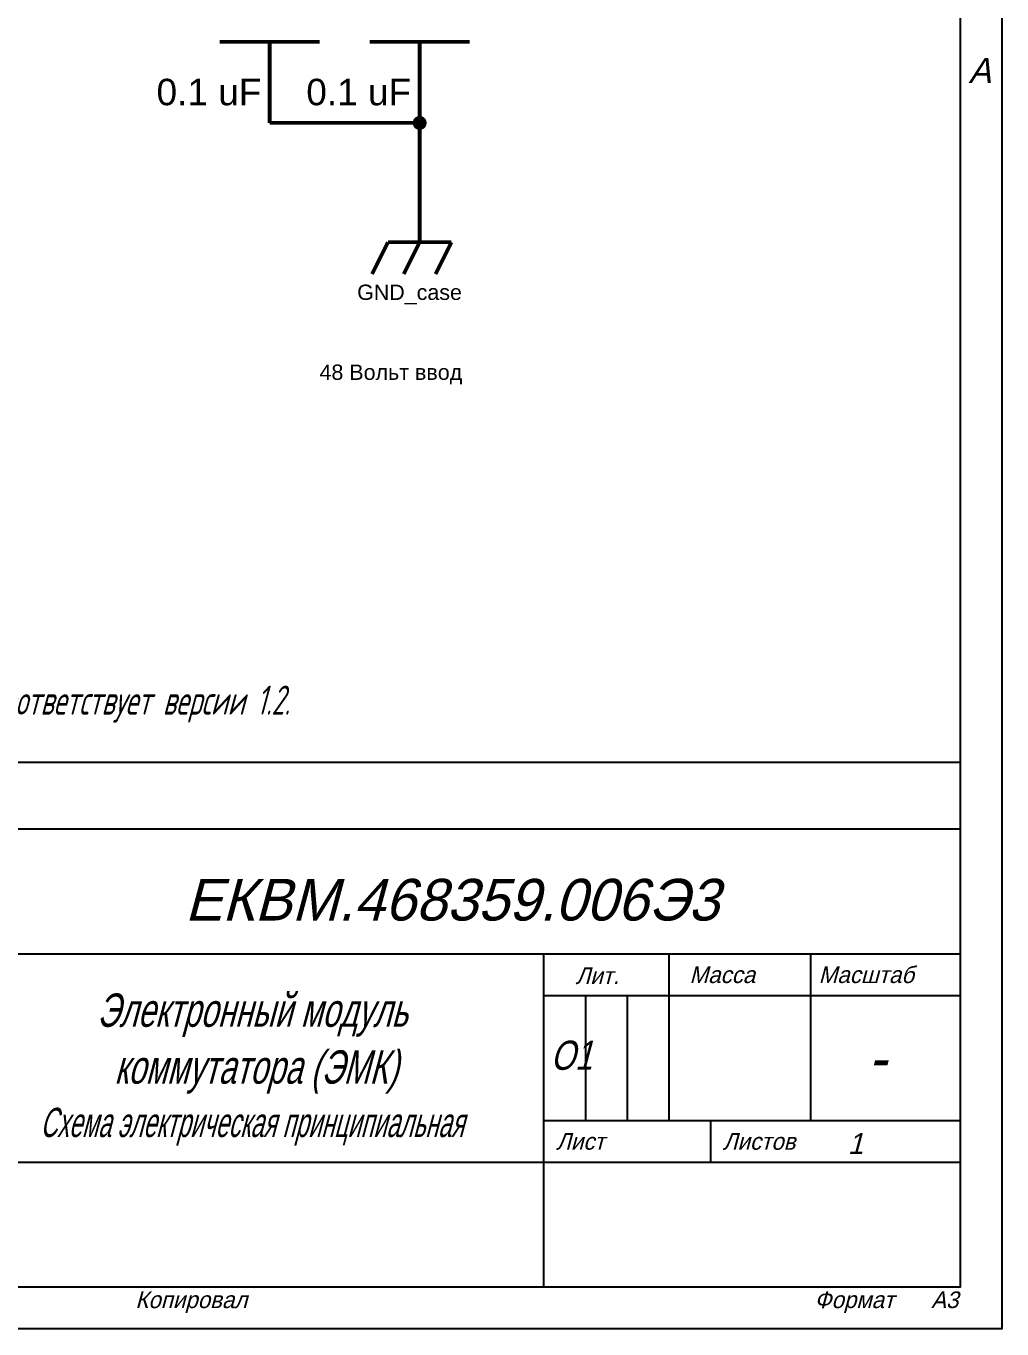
# Model space of a CAD drawing. Header units: millimetres. Extents: x 0 to 420, y 0 to 297.
# Drawn here: x 302.9 to 420, y 0 to 156.3 of the extents above; entities that cross this region are included whole.
import ezdxf
from ezdxf.enums import TextEntityAlignment as Align

# ---------------------------------------------------------------- set-up
doc = ezdxf.new("R2010")
doc.units = ezdxf.units.MM
for name, color, linetype in [('DIM', 12, 'Continuous'), ('FORMATKA', 12, 'Continuous'), ('Sheet', 255, 'Continuous')]:
    doc.layers.add(name, color=color, linetype=linetype)
doc.layers.add('Dimensions', color=6, linetype='Continuous', lineweight=30)
doc.styles.add('GOST', font='GOST.shx', dxfattribs={"oblique": 15, "height": 5})
doc.styles.get("Standard").update_dxf_attribs({"font": 'arial.ttf'})
doc.styles.add('TXT', font='tx.shx', dxfattribs={"oblique": 15, "height": 2})
doc.styles.add('WWCADE', font='wwcade.shx', dxfattribs={"width": 0.8, "oblique": 15})

# ---------------------------------------------------------------- blocks, each defined once
blk = doc.blocks.new('A$C4EF315D5')
at = {"layer": 'FORMATKA', "color": 4}
for p, q in [((251.54, -257.06), (436.54, -257.06)), ((386.54, -312.06), (386.54, -272.06))]:
    blk.add_line(p, q, dxfattribs=at)
at = {"layer": 'FORMATKA', "color": 12}
blk.add_lwpolyline([(21.52, -317.06), (21.52, -20.06), (441.52, -20.06), (441.52, -317.06)], close=True, dxfattribs=at)
at = {"layer": 'FORMATKA', "color": 4}
for points in [[(41.52, -312.06), (41.52, -25.06), (436.52, -25.06), (436.52, -312.06), (41.52, -312.06)], [(316.54, -257.06), (316.54, -249.06), (436.52, -249.06)], [(316.54, -272.06), (436.54, -272.06)], [(401.54, -272.06), (401.54, -292.06)], [(418.54, -272.06), (418.54, -292.06)], [(386.54, -277.06), (436.54, -277.06)], [(386.54, -292.06), (436.54, -292.06)], [(406.54, -292.06), (406.54, -297.06)], [(316.54, -297.06), (436.54, -297.06)]]:
    blk.add_lwpolyline(points, dxfattribs=at)
at = {"layer": 'FORMATKA', "color": 12}
for points in [[(391.54, -277.06), (391.54, -292.06)], [(396.54, -277.06), (396.54, -292.06)]]:
    blk.add_lwpolyline(points, dxfattribs=at)
at = {"layer": 'FORMATKA', "color": 12, "style": 'TXT', "oblique": 15}
blk.add_text('А', height=3, dxfattribs=at).set_placement((437.52, -167.56))
at = {"layer": 'FORMATKA', "style": 'TXT', "oblique": 15}
for s, p in [('Масса', (404.02, -275.56)), ('Масштаб', (419.52, -275.56)), ('Лит.', (390.35, -275.68)), ('Лист', (388.02, -295.56)), ('Листов', (408.02, -295.56)), ('Копировал', (337.52, -314.56)), ('Формат', (419.02, -314.56)), ('А3', (433.02, -314.56))]:
    blk.add_text(s, height=2, dxfattribs=at).set_placement(p)
for tag, height, rotation, p in [('ОБОЗНАЧЕНИЕ', 3.8, 180, (77.02, -30.56)), ('ПЕРВ.ПРИМЕНЕНИЕ', 3.3, 90, (39.52, -55.56))]:
    blk.add_attdef(tag, text='', height=height, rotation=rotation, dxfattribs=at).set_placement(p, align=Align.CENTER)
for tag, height, p in [('ОБОЗНАЧЕНИЕ', 5, (375.52, -268.06)), ('НАИМЕНОВАНИЕ1', 3, (352.02, -280.06)), ('МАСШТАБ', 5, (426.52, -287.06)), ('НАИМЕНОВАНИЕ2', 4, (352.02, -288.06)), ('НАИМЕНОВАНИЕ3', 2.5, (352.02, -295.56))]:
    blk.add_attdef(tag, text='', height=height, dxfattribs=at).set_placement(p, align=Align.CENTER)
for tag, p, height in [('РАЗРАБОТАЛ', (270.02, -285.56), 2), ('ПРОВЕРИЛ', (270.02, -290.56), 2), ('Т.КОНТР', (270.02, -295.56), 2), ('ЛИСТ', (400.02, -296.06), 2.5), ('ЛИСТОВ', (423.02, -296.06), 2.5), ('Н.КОНТР', (270.02, -305.56), 2), ('УТВЕРДИЛ', (270.02, -310.56), 2)]:
    blk.add_attdef(tag, p, '', height=height, dxfattribs=at)

msp = doc.modelspace()

# ---------------------------------------------------------------- linework, layer by layer
at = {"layer": 'Sheet', "color": 0}
for points, const_width in [([(326.12, 154.44), (338.12, 154.44)], 0.45), ([(332.12, 154.44), (332.12, 144.81)], 0.45), ([(344.12, 154.44), (356.13, 154.44)], 0.45), ([(350.12, 154.44), (350.12, 144.81)], 0.45), ([(332.12, 152.19), (332.12, 144.7)], 0.45), ([(350.12, 152.19), (350.12, 144.7)], 0.45), ([(349.36, 144.7), (349.36, 144.73), (349.36, 144.78), (349.38, 144.81), (349.38, 144.86), (349.38, 144.89), (349.39, 144.92), (349.41, 144.95), (349.43, 144.98), (349.44, 145.03), (349.46, 145.06), (349.47, 145.09), (349.49, 145.13), (349.51, 145.16), (349.54, 145.17), (349.55, 145.2), (349.59, 145.24), (349.62, 145.25), (349.63, 145.28), (349.66, 145.3), (349.7, 145.33), (349.73, 145.35), (349.76, 145.36), (349.79, 145.38), (349.82, 145.4), (349.86, 145.41), (349.9, 145.43), (349.93, 145.43), (349.97, 145.44), (350.01, 145.44), (350.05, 145.46), (350.08, 145.46), (350.12, 145.46)], 0.149), ([(349.36, 144.7), (349.36, 144.73), (349.36, 144.78), (349.38, 144.81), (349.38, 144.86), (349.38, 144.89), (349.39, 144.92), (349.41, 144.95), (349.43, 144.98), (349.44, 145.03), (349.46, 145.06), (349.47, 145.09), (349.49, 145.13), (349.51, 145.16), (349.54, 145.17), (349.55, 145.2), (349.59, 145.24), (349.62, 145.25), (349.63, 145.28), (349.66, 145.3), (349.7, 145.33), (349.73, 145.35), (349.76, 145.36), (349.79, 145.38), (349.82, 145.4), (349.86, 145.41), (349.9, 145.43), (349.93, 145.43), (349.97, 145.44), (350.01, 145.44), (350.05, 145.46), (350.08, 145.46), (350.12, 145.46)], 0.149), ([(349.36, 144.7), (349.36, 144.73), (349.36, 144.78), (349.38, 144.81), (349.38, 144.86), (349.38, 144.89), (349.39, 144.92), (349.41, 144.95), (349.43, 144.98), (349.44, 145.03), (349.46, 145.06), (349.47, 145.09), (349.49, 145.13), (349.51, 145.16), (349.54, 145.17), (349.55, 145.2), (349.59, 145.24), (349.62, 145.25), (349.63, 145.28), (349.66, 145.3), (349.7, 145.33), (349.73, 145.35), (349.76, 145.36), (349.79, 145.38), (349.82, 145.4), (349.86, 145.41), (349.9, 145.43), (349.93, 145.43), (349.97, 145.44), (350.01, 145.44), (350.05, 145.46), (350.08, 145.46), (350.12, 145.46)], 0.149), ([(349.36, 144.7), (349.36, 144.73), (349.36, 144.78), (349.38, 144.81), (349.38, 144.86), (349.38, 144.89), (349.39, 144.92), (349.41, 144.95), (349.43, 144.98), (349.44, 145.03), (349.46, 145.06), (349.47, 145.09), (349.49, 145.13), (349.51, 145.16), (349.54, 145.17), (349.55, 145.2), (349.59, 145.24), (349.62, 145.25), (349.63, 145.28), (349.66, 145.3), (349.7, 145.33), (349.73, 145.35), (349.76, 145.36), (349.79, 145.38), (349.82, 145.4), (349.86, 145.41), (349.9, 145.43), (349.93, 145.43), (349.97, 145.44), (350.01, 145.44), (350.05, 145.46), (350.08, 145.46), (350.12, 145.46)], 0.149), ([(349.36, 144.7), (349.36, 144.73), (349.36, 144.78), (349.38, 144.81), (349.38, 144.86), (349.38, 144.89), (349.39, 144.92), (349.41, 144.95), (349.43, 144.98), (349.44, 145.03), (349.46, 145.06), (349.47, 145.09), (349.49, 145.13), (349.51, 145.16), (349.54, 145.17), (349.55, 145.2), (349.59, 145.24), (349.62, 145.25), (349.63, 145.28), (349.66, 145.3), (349.7, 145.33), (349.73, 145.35), (349.76, 145.36), (349.79, 145.38), (349.82, 145.4), (349.86, 145.41), (349.9, 145.43), (349.93, 145.43), (349.97, 145.44), (350.01, 145.44), (350.05, 145.46), (350.08, 145.46), (350.12, 145.46)], 0.149), ([(349.36, 144.7), (349.36, 144.73), (349.36, 144.78), (349.38, 144.81), (349.38, 144.86), (349.38, 144.89), (349.39, 144.92), (349.41, 144.95), (349.43, 144.98), (349.44, 145.03), (349.46, 145.06), (349.47, 145.09), (349.49, 145.13), (349.51, 145.16), (349.54, 145.17), (349.55, 145.2), (349.59, 145.24), (349.62, 145.25), (349.63, 145.28), (349.66, 145.3), (349.7, 145.33), (349.73, 145.35), (349.76, 145.36), (349.79, 145.38), (349.82, 145.4), (349.86, 145.41), (349.9, 145.43), (349.93, 145.43), (349.97, 145.44), (350.01, 145.44), (350.05, 145.46), (350.08, 145.46), (350.12, 145.46)], 0.149), ([(349.36, 144.7), (349.36, 144.73), (349.36, 144.78), (349.38, 144.81), (349.38, 144.86), (349.38, 144.89), (349.39, 144.92), (349.41, 144.95), (349.43, 144.98), (349.44, 145.03), (349.46, 145.06), (349.47, 145.09), (349.49, 145.13), (349.51, 145.16), (349.54, 145.17), (349.55, 145.2), (349.59, 145.24), (349.62, 145.25), (349.63, 145.28), (349.66, 145.3), (349.7, 145.33), (349.73, 145.35), (349.76, 145.36), (349.79, 145.38), (349.82, 145.4), (349.86, 145.41), (349.9, 145.43), (349.93, 145.43), (349.97, 145.44), (350.01, 145.44), (350.05, 145.46), (350.08, 145.46), (350.12, 145.46)], 0.149), ([(349.36, 144.7), (349.36, 144.73), (349.36, 144.78), (349.38, 144.81), (349.38, 144.86), (349.38, 144.89), (349.39, 144.92), (349.41, 144.95), (349.43, 144.98), (349.44, 145.03), (349.46, 145.06), (349.47, 145.09), (349.49, 145.13), (349.51, 145.16), (349.54, 145.17), (349.55, 145.2), (349.59, 145.24), (349.62, 145.25), (349.63, 145.28), (349.66, 145.3), (349.7, 145.33), (349.73, 145.35), (349.76, 145.36), (349.79, 145.38), (349.82, 145.4), (349.86, 145.41), (349.9, 145.43), (349.93, 145.43), (349.97, 145.44), (350.01, 145.44), (350.05, 145.46), (350.08, 145.46), (350.12, 145.46)], 0.149), ([(349.36, 144.7), (349.36, 144.73), (349.36, 144.78), (349.38, 144.81), (349.38, 144.86), (349.38, 144.89), (349.39, 144.92), (349.41, 144.95), (349.43, 144.98), (349.44, 145.03), (349.46, 145.06), (349.47, 145.09), (349.49, 145.13), (349.51, 145.16), (349.54, 145.17), (349.55, 145.2), (349.59, 145.24), (349.62, 145.25), (349.63, 145.28), (349.66, 145.3), (349.7, 145.33), (349.73, 145.35), (349.76, 145.36), (349.79, 145.38), (349.82, 145.4), (349.86, 145.41), (349.9, 145.43), (349.93, 145.43), (349.97, 145.44), (350.01, 145.44), (350.05, 145.46), (350.08, 145.46), (350.12, 145.46)], 0.149), ([(349.36, 144.7), (349.36, 144.73), (349.36, 144.78), (349.38, 144.81), (349.38, 144.86), (349.38, 144.89), (349.39, 144.92), (349.41, 144.95), (349.43, 144.98), (349.44, 145.03), (349.46, 145.06), (349.47, 145.09), (349.49, 145.13), (349.51, 145.16), (349.54, 145.17), (349.55, 145.2), (349.59, 145.24), (349.62, 145.25), (349.63, 145.28), (349.66, 145.3), (349.7, 145.33), (349.73, 145.35), (349.76, 145.36), (349.79, 145.38), (349.82, 145.4), (349.86, 145.41), (349.9, 145.43), (349.93, 145.43), (349.97, 145.44), (350.01, 145.44), (350.05, 145.46), (350.08, 145.46), (350.12, 145.46)], 0.149), ([(349.36, 144.7), (349.36, 144.73), (349.36, 144.78), (349.38, 144.81), (349.38, 144.86), (349.38, 144.89), (349.39, 144.92), (349.41, 144.95), (349.43, 144.98), (349.44, 145.03), (349.46, 145.06), (349.47, 145.09), (349.49, 145.13), (349.51, 145.16), (349.54, 145.17), (349.55, 145.2), (349.59, 145.24), (349.62, 145.25), (349.63, 145.28), (349.66, 145.3), (349.7, 145.33), (349.73, 145.35), (349.76, 145.36), (349.79, 145.38), (349.82, 145.4), (349.86, 145.41), (349.9, 145.43), (349.93, 145.43), (349.97, 145.44), (350.01, 145.44), (350.05, 145.46), (350.08, 145.46), (350.12, 145.46)], 0.149), ([(349.36, 144.7), (349.36, 144.73), (349.36, 144.78), (349.38, 144.81), (349.38, 144.86), (349.38, 144.89), (349.39, 144.92), (349.41, 144.95), (349.43, 144.98), (349.44, 145.03), (349.46, 145.06), (349.47, 145.09), (349.49, 145.13), (349.51, 145.16), (349.54, 145.17), (349.55, 145.2), (349.59, 145.24), (349.62, 145.25), (349.63, 145.28), (349.66, 145.3), (349.7, 145.33), (349.73, 145.35), (349.76, 145.36), (349.79, 145.38), (349.82, 145.4), (349.86, 145.41), (349.9, 145.43), (349.93, 145.43), (349.97, 145.44), (350.01, 145.44), (350.05, 145.46), (350.08, 145.46), (350.12, 145.46)], 0.149), ([(349.36, 144.7), (349.36, 144.73), (349.36, 144.78), (349.38, 144.81), (349.38, 144.86), (349.38, 144.89), (349.39, 144.92), (349.41, 144.95), (349.43, 144.98), (349.44, 145.03), (349.46, 145.06), (349.47, 145.09), (349.49, 145.13), (349.51, 145.16), (349.54, 145.17), (349.55, 145.2), (349.59, 145.24), (349.62, 145.25), (349.63, 145.28), (349.66, 145.3), (349.7, 145.33), (349.73, 145.35), (349.76, 145.36), (349.79, 145.38), (349.82, 145.4), (349.86, 145.41), (349.9, 145.43), (349.93, 145.43), (349.97, 145.44), (350.01, 145.44), (350.05, 145.46), (350.08, 145.46), (350.12, 145.46)], 0.149), ([(349.36, 144.7), (349.36, 144.73), (349.36, 144.78), (349.38, 144.81), (349.38, 144.86), (349.38, 144.89), (349.39, 144.92), (349.41, 144.95), (349.43, 144.98), (349.44, 145.03), (349.46, 145.06), (349.47, 145.09), (349.49, 145.13), (349.51, 145.16), (349.54, 145.17), (349.55, 145.2), (349.59, 145.24), (349.62, 145.25), (349.63, 145.28), (349.66, 145.3), (349.7, 145.33), (349.73, 145.35), (349.76, 145.36), (349.79, 145.38), (349.82, 145.4), (349.86, 145.41), (349.9, 145.43), (349.93, 145.43), (349.97, 145.44), (350.01, 145.44), (350.05, 145.46), (350.08, 145.46), (350.12, 145.46)], 0.149), ([(350.12, 145.46), (350.12, 145.46)], 0.149), ([(350.12, 145.46), (350.16, 145.46), (350.2, 145.46), (350.24, 145.44), (350.28, 145.44), (350.32, 145.43), (350.35, 145.43), (350.38, 145.41), (350.41, 145.4), (350.46, 145.38), (350.49, 145.36), (350.52, 145.35), (350.55, 145.33), (350.59, 145.3), (350.6, 145.28), (350.63, 145.25), (350.66, 145.24), (350.68, 145.2), (350.71, 145.17), (350.73, 145.16), (350.76, 145.13), (350.78, 145.09), (350.79, 145.06), (350.81, 145.03), (350.82, 144.98), (350.84, 144.95), (350.86, 144.92), (350.86, 144.89), (350.87, 144.86), (350.87, 144.81), (350.89, 144.78), (350.89, 144.73), (350.89, 144.7)], 0.149), ([(350.12, 145.46), (350.12, 145.46)], 0.149), ([(350.12, 145.46), (350.16, 145.46), (350.2, 145.46), (350.24, 145.44), (350.28, 145.44), (350.32, 145.43), (350.35, 145.43), (350.38, 145.41), (350.41, 145.4), (350.46, 145.38), (350.49, 145.36), (350.52, 145.35), (350.55, 145.33), (350.59, 145.3), (350.6, 145.28), (350.63, 145.25), (350.66, 145.24), (350.68, 145.2), (350.71, 145.17), (350.73, 145.16), (350.76, 145.13), (350.78, 145.09), (350.79, 145.06), (350.81, 145.03), (350.82, 144.98), (350.84, 144.95), (350.86, 144.92), (350.86, 144.89), (350.87, 144.86), (350.87, 144.81), (350.89, 144.78), (350.89, 144.73), (350.89, 144.7)], 0.149), ([(350.12, 145.46), (350.12, 145.46)], 0.149), ([(350.12, 145.46), (350.16, 145.46), (350.2, 145.46), (350.24, 145.44), (350.28, 145.44), (350.32, 145.43), (350.35, 145.43), (350.38, 145.41), (350.41, 145.4), (350.46, 145.38), (350.49, 145.36), (350.52, 145.35), (350.55, 145.33), (350.59, 145.3), (350.6, 145.28), (350.63, 145.25), (350.66, 145.24), (350.68, 145.2), (350.71, 145.17), (350.73, 145.16), (350.76, 145.13), (350.78, 145.09), (350.79, 145.06), (350.81, 145.03), (350.82, 144.98), (350.84, 144.95), (350.86, 144.92), (350.86, 144.89), (350.87, 144.86), (350.87, 144.81), (350.89, 144.78), (350.89, 144.73), (350.89, 144.7)], 0.149), ([(350.12, 145.46), (350.12, 145.46)], 0.149), ([(350.12, 145.46), (350.16, 145.46), (350.2, 145.46), (350.24, 145.44), (350.28, 145.44), (350.32, 145.43), (350.35, 145.43), (350.38, 145.41), (350.41, 145.4), (350.46, 145.38), (350.49, 145.36), (350.52, 145.35), (350.55, 145.33), (350.59, 145.3), (350.6, 145.28), (350.63, 145.25), (350.66, 145.24), (350.68, 145.2), (350.71, 145.17), (350.73, 145.16), (350.76, 145.13), (350.78, 145.09), (350.79, 145.06), (350.81, 145.03), (350.82, 144.98), (350.84, 144.95), (350.86, 144.92), (350.86, 144.89), (350.87, 144.86), (350.87, 144.81), (350.89, 144.78), (350.89, 144.73), (350.89, 144.7)], 0.149), ([(350.12, 145.46), (350.12, 145.46)], 0.149), ([(350.12, 145.46), (350.16, 145.46), (350.2, 145.46), (350.24, 145.44), (350.28, 145.44), (350.32, 145.43), (350.35, 145.43), (350.38, 145.41), (350.41, 145.4), (350.46, 145.38), (350.49, 145.36), (350.52, 145.35), (350.55, 145.33), (350.59, 145.3), (350.6, 145.28), (350.63, 145.25), (350.66, 145.24), (350.68, 145.2), (350.71, 145.17), (350.73, 145.16), (350.76, 145.13), (350.78, 145.09), (350.79, 145.06), (350.81, 145.03), (350.82, 144.98), (350.84, 144.95), (350.86, 144.92), (350.86, 144.89), (350.87, 144.86), (350.87, 144.81), (350.89, 144.78), (350.89, 144.73), (350.89, 144.7)], 0.149), ([(350.12, 145.46), (350.12, 145.46)], 0.149), ([(350.12, 145.46), (350.16, 145.46), (350.2, 145.46), (350.24, 145.44), (350.28, 145.44), (350.32, 145.43), (350.35, 145.43), (350.38, 145.41), (350.41, 145.4), (350.46, 145.38), (350.49, 145.36), (350.52, 145.35), (350.55, 145.33), (350.59, 145.3), (350.6, 145.28), (350.63, 145.25), (350.66, 145.24), (350.68, 145.2), (350.71, 145.17), (350.73, 145.16), (350.76, 145.13), (350.78, 145.09), (350.79, 145.06), (350.81, 145.03), (350.82, 144.98), (350.84, 144.95), (350.86, 144.92), (350.86, 144.89), (350.87, 144.86), (350.87, 144.81), (350.89, 144.78), (350.89, 144.73), (350.89, 144.7)], 0.149), ([(350.12, 145.46), (350.12, 145.46)], 0.149), ([(350.12, 145.46), (350.16, 145.46), (350.2, 145.46), (350.24, 145.44), (350.28, 145.44), (350.32, 145.43), (350.35, 145.43), (350.38, 145.41), (350.41, 145.4), (350.46, 145.38), (350.49, 145.36), (350.52, 145.35), (350.55, 145.33), (350.59, 145.3), (350.6, 145.28), (350.63, 145.25), (350.66, 145.24), (350.68, 145.2), (350.71, 145.17), (350.73, 145.16), (350.76, 145.13), (350.78, 145.09), (350.79, 145.06), (350.81, 145.03), (350.82, 144.98), (350.84, 144.95), (350.86, 144.92), (350.86, 144.89), (350.87, 144.86), (350.87, 144.81), (350.89, 144.78), (350.89, 144.73), (350.89, 144.7)], 0.149), ([(350.12, 145.46), (350.12, 145.46)], 0.149), ([(350.12, 145.46), (350.16, 145.46), (350.2, 145.46), (350.24, 145.44), (350.28, 145.44), (350.32, 145.43), (350.35, 145.43), (350.38, 145.41), (350.41, 145.4), (350.46, 145.38), (350.49, 145.36), (350.52, 145.35), (350.55, 145.33), (350.59, 145.3), (350.6, 145.28), (350.63, 145.25), (350.66, 145.24), (350.68, 145.2), (350.71, 145.17), (350.73, 145.16), (350.76, 145.13), (350.78, 145.09), (350.79, 145.06), (350.81, 145.03), (350.82, 144.98), (350.84, 144.95), (350.86, 144.92), (350.86, 144.89), (350.87, 144.86), (350.87, 144.81), (350.89, 144.78), (350.89, 144.73), (350.89, 144.7)], 0.149), ([(350.12, 145.46), (350.12, 145.46)], 0.149), ([(350.12, 145.46), (350.16, 145.46), (350.2, 145.46), (350.24, 145.44), (350.28, 145.44), (350.32, 145.43), (350.35, 145.43), (350.38, 145.41), (350.41, 145.4), (350.46, 145.38), (350.49, 145.36), (350.52, 145.35), (350.55, 145.33), (350.59, 145.3), (350.6, 145.28), (350.63, 145.25), (350.66, 145.24), (350.68, 145.2), (350.71, 145.17), (350.73, 145.16), (350.76, 145.13), (350.78, 145.09), (350.79, 145.06), (350.81, 145.03), (350.82, 144.98), (350.84, 144.95), (350.86, 144.92), (350.86, 144.89), (350.87, 144.86), (350.87, 144.81), (350.89, 144.78), (350.89, 144.73), (350.89, 144.7)], 0.149), ([(350.12, 145.46), (350.12, 145.46)], 0.149), ([(350.12, 145.46), (350.16, 145.46), (350.2, 145.46), (350.24, 145.44), (350.28, 145.44), (350.32, 145.43), (350.35, 145.43), (350.38, 145.41), (350.41, 145.4), (350.46, 145.38), (350.49, 145.36), (350.52, 145.35), (350.55, 145.33), (350.59, 145.3), (350.6, 145.28), (350.63, 145.25), (350.66, 145.24), (350.68, 145.2), (350.71, 145.17), (350.73, 145.16), (350.76, 145.13), (350.78, 145.09), (350.79, 145.06), (350.81, 145.03), (350.82, 144.98), (350.84, 144.95), (350.86, 144.92), (350.86, 144.89), (350.87, 144.86), (350.87, 144.81), (350.89, 144.78), (350.89, 144.73), (350.89, 144.7)], 0.149), ([(350.12, 145.46), (350.12, 145.46)], 0.149), ([(350.12, 145.46), (350.16, 145.46), (350.2, 145.46), (350.24, 145.44), (350.28, 145.44), (350.32, 145.43), (350.35, 145.43), (350.38, 145.41), (350.41, 145.4), (350.46, 145.38), (350.49, 145.36), (350.52, 145.35), (350.55, 145.33), (350.59, 145.3), (350.6, 145.28), (350.63, 145.25), (350.66, 145.24), (350.68, 145.2), (350.71, 145.17), (350.73, 145.16), (350.76, 145.13), (350.78, 145.09), (350.79, 145.06), (350.81, 145.03), (350.82, 144.98), (350.84, 144.95), (350.86, 144.92), (350.86, 144.89), (350.87, 144.86), (350.87, 144.81), (350.89, 144.78), (350.89, 144.73), (350.89, 144.7)], 0.149), ([(350.12, 145.46), (350.12, 145.46)], 0.149), ([(350.12, 145.46), (350.16, 145.46), (350.2, 145.46), (350.24, 145.44), (350.28, 145.44), (350.32, 145.43), (350.35, 145.43), (350.38, 145.41), (350.41, 145.4), (350.46, 145.38), (350.49, 145.36), (350.52, 145.35), (350.55, 145.33), (350.59, 145.3), (350.6, 145.28), (350.63, 145.25), (350.66, 145.24), (350.68, 145.2), (350.71, 145.17), (350.73, 145.16), (350.76, 145.13), (350.78, 145.09), (350.79, 145.06), (350.81, 145.03), (350.82, 144.98), (350.84, 144.95), (350.86, 144.92), (350.86, 144.89), (350.87, 144.86), (350.87, 144.81), (350.89, 144.78), (350.89, 144.73), (350.89, 144.7)], 0.149), ([(350.12, 145.46), (350.12, 145.46)], 0.149), ([(350.12, 145.46), (350.16, 145.46), (350.2, 145.46), (350.24, 145.44), (350.28, 145.44), (350.32, 145.43), (350.35, 145.43), (350.38, 145.41), (350.41, 145.4), (350.46, 145.38), (350.49, 145.36), (350.52, 145.35), (350.55, 145.33), (350.59, 145.3), (350.6, 145.28), (350.63, 145.25), (350.66, 145.24), (350.68, 145.2), (350.71, 145.17), (350.73, 145.16), (350.76, 145.13), (350.78, 145.09), (350.79, 145.06), (350.81, 145.03), (350.82, 144.98), (350.84, 144.95), (350.86, 144.92), (350.86, 144.89), (350.87, 144.86), (350.87, 144.81), (350.89, 144.78), (350.89, 144.73), (350.89, 144.7)], 0.149), ([(350.12, 145.46), (350.12, 145.46)], 0.149), ([(350.12, 145.46), (350.16, 145.46), (350.2, 145.46), (350.24, 145.44), (350.28, 145.44), (350.32, 145.43), (350.35, 145.43), (350.38, 145.41), (350.41, 145.4), (350.46, 145.38), (350.49, 145.36), (350.52, 145.35), (350.55, 145.33), (350.59, 145.3), (350.6, 145.28), (350.63, 145.25), (350.66, 145.24), (350.68, 145.2), (350.71, 145.17), (350.73, 145.16), (350.76, 145.13), (350.78, 145.09), (350.79, 145.06), (350.81, 145.03), (350.82, 144.98), (350.84, 144.95), (350.86, 144.92), (350.86, 144.89), (350.87, 144.86), (350.87, 144.81), (350.89, 144.78), (350.89, 144.73), (350.89, 144.7)], 0.149), ([(350.12, 144.7), (332.12, 144.7)], 0.45), ([(350.12, 143.93), (350.08, 143.93), (350.05, 143.93), (350.01, 143.95), (349.97, 143.95), (349.93, 143.95), (349.9, 143.97), (349.86, 143.98), (349.82, 144), (349.79, 144.01), (349.76, 144.03), (349.73, 144.05), (349.7, 144.06), (349.66, 144.08), (349.63, 144.11), (349.62, 144.13), (349.59, 144.16), (349.55, 144.19), (349.54, 144.2), (349.51, 144.24), (349.49, 144.27), (349.47, 144.3), (349.46, 144.33), (349.44, 144.36), (349.43, 144.4), (349.41, 144.43), (349.39, 144.47), (349.38, 144.51), (349.38, 144.54), (349.38, 144.59), (349.36, 144.62), (349.36, 144.65), (349.36, 144.7)], 0.149), ([(349.36, 144.7), (349.36, 144.7)], 0.149), ([(350.12, 143.93), (350.08, 143.93), (350.05, 143.93), (350.01, 143.95), (349.97, 143.95), (349.93, 143.95), (349.9, 143.97), (349.86, 143.98), (349.82, 144), (349.79, 144.01), (349.76, 144.03), (349.73, 144.05), (349.7, 144.06), (349.66, 144.08), (349.63, 144.11), (349.62, 144.13), (349.59, 144.16), (349.55, 144.19), (349.54, 144.2), (349.51, 144.24), (349.49, 144.27), (349.47, 144.3), (349.46, 144.33), (349.44, 144.36), (349.43, 144.4), (349.41, 144.43), (349.39, 144.47), (349.38, 144.51), (349.38, 144.54), (349.38, 144.59), (349.36, 144.62), (349.36, 144.65), (349.36, 144.7)], 0.149), ([(349.36, 144.7), (349.36, 144.7)], 0.149), ([(350.12, 143.93), (350.08, 143.93), (350.05, 143.93), (350.01, 143.95), (349.97, 143.95), (349.93, 143.95), (349.9, 143.97), (349.86, 143.98), (349.82, 144), (349.79, 144.01), (349.76, 144.03), (349.73, 144.05), (349.7, 144.06), (349.66, 144.08), (349.63, 144.11), (349.62, 144.13), (349.59, 144.16), (349.55, 144.19), (349.54, 144.2), (349.51, 144.24), (349.49, 144.27), (349.47, 144.3), (349.46, 144.33), (349.44, 144.36), (349.43, 144.4), (349.41, 144.43), (349.39, 144.47), (349.38, 144.51), (349.38, 144.54), (349.38, 144.59), (349.36, 144.62), (349.36, 144.65), (349.36, 144.7)], 0.149), ([(349.36, 144.7), (349.36, 144.7)], 0.149), ([(350.12, 143.93), (350.08, 143.93), (350.05, 143.93), (350.01, 143.95), (349.97, 143.95), (349.93, 143.95), (349.9, 143.97), (349.86, 143.98), (349.82, 144), (349.79, 144.01), (349.76, 144.03), (349.73, 144.05), (349.7, 144.06), (349.66, 144.08), (349.63, 144.11), (349.62, 144.13), (349.59, 144.16), (349.55, 144.19), (349.54, 144.2), (349.51, 144.24), (349.49, 144.27), (349.47, 144.3), (349.46, 144.33), (349.44, 144.36), (349.43, 144.4), (349.41, 144.43), (349.39, 144.47), (349.38, 144.51), (349.38, 144.54), (349.38, 144.59), (349.36, 144.62), (349.36, 144.65), (349.36, 144.7)], 0.149), ([(349.36, 144.7), (349.36, 144.7)], 0.149), ([(350.12, 143.93), (350.08, 143.93), (350.05, 143.93), (350.01, 143.95), (349.97, 143.95), (349.93, 143.95), (349.9, 143.97), (349.86, 143.98), (349.82, 144), (349.79, 144.01), (349.76, 144.03), (349.73, 144.05), (349.7, 144.06), (349.66, 144.08), (349.63, 144.11), (349.62, 144.13), (349.59, 144.16), (349.55, 144.19), (349.54, 144.2), (349.51, 144.24), (349.49, 144.27), (349.47, 144.3), (349.46, 144.33), (349.44, 144.36), (349.43, 144.4), (349.41, 144.43), (349.39, 144.47), (349.38, 144.51), (349.38, 144.54), (349.38, 144.59), (349.36, 144.62), (349.36, 144.65), (349.36, 144.7)], 0.149), ([(349.36, 144.7), (349.36, 144.7)], 0.149), ([(350.12, 143.93), (350.08, 143.93), (350.05, 143.93), (350.01, 143.95), (349.97, 143.95), (349.93, 143.95), (349.9, 143.97), (349.86, 143.98), (349.82, 144), (349.79, 144.01), (349.76, 144.03), (349.73, 144.05), (349.7, 144.06), (349.66, 144.08), (349.63, 144.11), (349.62, 144.13), (349.59, 144.16), (349.55, 144.19), (349.54, 144.2), (349.51, 144.24), (349.49, 144.27), (349.47, 144.3), (349.46, 144.33), (349.44, 144.36), (349.43, 144.4), (349.41, 144.43), (349.39, 144.47), (349.38, 144.51), (349.38, 144.54), (349.38, 144.59), (349.36, 144.62), (349.36, 144.65), (349.36, 144.7)], 0.149), ([(349.36, 144.7), (349.36, 144.7)], 0.149), ([(350.12, 143.93), (350.08, 143.93), (350.05, 143.93), (350.01, 143.95), (349.97, 143.95), (349.93, 143.95), (349.9, 143.97), (349.86, 143.98), (349.82, 144), (349.79, 144.01), (349.76, 144.03), (349.73, 144.05), (349.7, 144.06), (349.66, 144.08), (349.63, 144.11), (349.62, 144.13), (349.59, 144.16), (349.55, 144.19), (349.54, 144.2), (349.51, 144.24), (349.49, 144.27), (349.47, 144.3), (349.46, 144.33), (349.44, 144.36), (349.43, 144.4), (349.41, 144.43), (349.39, 144.47), (349.38, 144.51), (349.38, 144.54), (349.38, 144.59), (349.36, 144.62), (349.36, 144.65), (349.36, 144.7)], 0.149), ([(349.36, 144.7), (349.36, 144.7)], 0.149), ([(350.12, 143.93), (350.08, 143.93), (350.05, 143.93), (350.01, 143.95), (349.97, 143.95), (349.93, 143.95), (349.9, 143.97), (349.86, 143.98), (349.82, 144), (349.79, 144.01), (349.76, 144.03), (349.73, 144.05), (349.7, 144.06), (349.66, 144.08), (349.63, 144.11), (349.62, 144.13), (349.59, 144.16), (349.55, 144.19), (349.54, 144.2), (349.51, 144.24), (349.49, 144.27), (349.47, 144.3), (349.46, 144.33), (349.44, 144.36), (349.43, 144.4), (349.41, 144.43), (349.39, 144.47), (349.38, 144.51), (349.38, 144.54), (349.38, 144.59), (349.36, 144.62), (349.36, 144.65), (349.36, 144.7)], 0.149), ([(349.36, 144.7), (349.36, 144.7)], 0.149), ([(350.12, 143.93), (350.08, 143.93), (350.05, 143.93), (350.01, 143.95), (349.97, 143.95), (349.93, 143.95), (349.9, 143.97), (349.86, 143.98), (349.82, 144), (349.79, 144.01), (349.76, 144.03), (349.73, 144.05), (349.7, 144.06), (349.66, 144.08), (349.63, 144.11), (349.62, 144.13), (349.59, 144.16), (349.55, 144.19), (349.54, 144.2), (349.51, 144.24), (349.49, 144.27), (349.47, 144.3), (349.46, 144.33), (349.44, 144.36), (349.43, 144.4), (349.41, 144.43), (349.39, 144.47), (349.38, 144.51), (349.38, 144.54), (349.38, 144.59), (349.36, 144.62), (349.36, 144.65), (349.36, 144.7)], 0.149), ([(349.36, 144.7), (349.36, 144.7)], 0.149), ([(350.12, 143.93), (350.08, 143.93), (350.05, 143.93), (350.01, 143.95), (349.97, 143.95), (349.93, 143.95), (349.9, 143.97), (349.86, 143.98), (349.82, 144), (349.79, 144.01), (349.76, 144.03), (349.73, 144.05), (349.7, 144.06), (349.66, 144.08), (349.63, 144.11), (349.62, 144.13), (349.59, 144.16), (349.55, 144.19), (349.54, 144.2), (349.51, 144.24), (349.49, 144.27), (349.47, 144.3), (349.46, 144.33), (349.44, 144.36), (349.43, 144.4), (349.41, 144.43), (349.39, 144.47), (349.38, 144.51), (349.38, 144.54), (349.38, 144.59), (349.36, 144.62), (349.36, 144.65), (349.36, 144.7)], 0.149), ([(349.36, 144.7), (349.36, 144.7)], 0.149), ([(350.12, 143.93), (350.08, 143.93), (350.05, 143.93), (350.01, 143.95), (349.97, 143.95), (349.93, 143.95), (349.9, 143.97), (349.86, 143.98), (349.82, 144), (349.79, 144.01), (349.76, 144.03), (349.73, 144.05), (349.7, 144.06), (349.66, 144.08), (349.63, 144.11), (349.62, 144.13), (349.59, 144.16), (349.55, 144.19), (349.54, 144.2), (349.51, 144.24), (349.49, 144.27), (349.47, 144.3), (349.46, 144.33), (349.44, 144.36), (349.43, 144.4), (349.41, 144.43), (349.39, 144.47), (349.38, 144.51), (349.38, 144.54), (349.38, 144.59), (349.36, 144.62), (349.36, 144.65), (349.36, 144.7)], 0.149), ([(349.36, 144.7), (349.36, 144.7)], 0.149), ([(350.12, 143.93), (350.08, 143.93), (350.05, 143.93), (350.01, 143.95), (349.97, 143.95), (349.93, 143.95), (349.9, 143.97), (349.86, 143.98), (349.82, 144), (349.79, 144.01), (349.76, 144.03), (349.73, 144.05), (349.7, 144.06), (349.66, 144.08), (349.63, 144.11), (349.62, 144.13), (349.59, 144.16), (349.55, 144.19), (349.54, 144.2), (349.51, 144.24), (349.49, 144.27), (349.47, 144.3), (349.46, 144.33), (349.44, 144.36), (349.43, 144.4), (349.41, 144.43), (349.39, 144.47), (349.38, 144.51), (349.38, 144.54), (349.38, 144.59), (349.36, 144.62), (349.36, 144.65), (349.36, 144.7)], 0.149), ([(349.36, 144.7), (349.36, 144.7)], 0.149), ([(350.12, 143.93), (350.08, 143.93), (350.05, 143.93), (350.01, 143.95), (349.97, 143.95), (349.93, 143.95), (349.9, 143.97), (349.86, 143.98), (349.82, 144), (349.79, 144.01), (349.76, 144.03), (349.73, 144.05), (349.7, 144.06), (349.66, 144.08), (349.63, 144.11), (349.62, 144.13), (349.59, 144.16), (349.55, 144.19), (349.54, 144.2), (349.51, 144.24), (349.49, 144.27), (349.47, 144.3), (349.46, 144.33), (349.44, 144.36), (349.43, 144.4), (349.41, 144.43), (349.39, 144.47), (349.38, 144.51), (349.38, 144.54), (349.38, 144.59), (349.36, 144.62), (349.36, 144.65), (349.36, 144.7)], 0.149), ([(349.36, 144.7), (349.36, 144.7)], 0.149), ([(350.12, 143.93), (350.08, 143.93), (350.05, 143.93), (350.01, 143.95), (349.97, 143.95), (349.93, 143.95), (349.9, 143.97), (349.86, 143.98), (349.82, 144), (349.79, 144.01), (349.76, 144.03), (349.73, 144.05), (349.7, 144.06), (349.66, 144.08), (349.63, 144.11), (349.62, 144.13), (349.59, 144.16), (349.55, 144.19), (349.54, 144.2), (349.51, 144.24), (349.49, 144.27), (349.47, 144.3), (349.46, 144.33), (349.44, 144.36), (349.43, 144.4), (349.41, 144.43), (349.39, 144.47), (349.38, 144.51), (349.38, 144.54), (349.38, 144.59), (349.36, 144.62), (349.36, 144.65), (349.36, 144.7)], 0.149), ([(349.36, 144.7), (349.36, 144.7)], 0.149), ([(350.12, 144.7), (350.12, 134.19)], 0.45), ([(350.89, 144.7), (350.89, 144.65), (350.89, 144.62), (350.87, 144.59), (350.87, 144.54), (350.86, 144.51), (350.86, 144.47), (350.84, 144.43), (350.82, 144.4), (350.81, 144.36), (350.79, 144.33), (350.78, 144.3), (350.76, 144.27), (350.73, 144.24), (350.71, 144.2), (350.68, 144.19), (350.66, 144.16), (350.63, 144.13), (350.6, 144.11), (350.59, 144.08), (350.55, 144.06), (350.52, 144.05), (350.49, 144.03), (350.46, 144.01), (350.41, 144), (350.38, 143.98), (350.35, 143.97), (350.32, 143.95), (350.28, 143.95), (350.24, 143.95), (350.2, 143.93), (350.16, 143.93), (350.12, 143.93)], 0.149), ([(350.89, 144.7), (350.89, 144.65), (350.89, 144.62), (350.87, 144.59), (350.87, 144.54), (350.86, 144.51), (350.86, 144.47), (350.84, 144.43), (350.82, 144.4), (350.81, 144.36), (350.79, 144.33), (350.78, 144.3), (350.76, 144.27), (350.73, 144.24), (350.71, 144.2), (350.68, 144.19), (350.66, 144.16), (350.63, 144.13), (350.6, 144.11), (350.59, 144.08), (350.55, 144.06), (350.52, 144.05), (350.49, 144.03), (350.46, 144.01), (350.41, 144), (350.38, 143.98), (350.35, 143.97), (350.32, 143.95), (350.28, 143.95), (350.24, 143.95), (350.2, 143.93), (350.16, 143.93), (350.12, 143.93)], 0.149), ([(350.89, 144.7), (350.89, 144.65), (350.89, 144.62), (350.87, 144.59), (350.87, 144.54), (350.86, 144.51), (350.86, 144.47), (350.84, 144.43), (350.82, 144.4), (350.81, 144.36), (350.79, 144.33), (350.78, 144.3), (350.76, 144.27), (350.73, 144.24), (350.71, 144.2), (350.68, 144.19), (350.66, 144.16), (350.63, 144.13), (350.6, 144.11), (350.59, 144.08), (350.55, 144.06), (350.52, 144.05), (350.49, 144.03), (350.46, 144.01), (350.41, 144), (350.38, 143.98), (350.35, 143.97), (350.32, 143.95), (350.28, 143.95), (350.24, 143.95), (350.2, 143.93), (350.16, 143.93), (350.12, 143.93)], 0.149), ([(350.89, 144.7), (350.89, 144.65), (350.89, 144.62), (350.87, 144.59), (350.87, 144.54), (350.86, 144.51), (350.86, 144.47), (350.84, 144.43), (350.82, 144.4), (350.81, 144.36), (350.79, 144.33), (350.78, 144.3), (350.76, 144.27), (350.73, 144.24), (350.71, 144.2), (350.68, 144.19), (350.66, 144.16), (350.63, 144.13), (350.6, 144.11), (350.59, 144.08), (350.55, 144.06), (350.52, 144.05), (350.49, 144.03), (350.46, 144.01), (350.41, 144), (350.38, 143.98), (350.35, 143.97), (350.32, 143.95), (350.28, 143.95), (350.24, 143.95), (350.2, 143.93), (350.16, 143.93), (350.12, 143.93)], 0.149), ([(350.89, 144.7), (350.89, 144.65), (350.89, 144.62), (350.87, 144.59), (350.87, 144.54), (350.86, 144.51), (350.86, 144.47), (350.84, 144.43), (350.82, 144.4), (350.81, 144.36), (350.79, 144.33), (350.78, 144.3), (350.76, 144.27), (350.73, 144.24), (350.71, 144.2), (350.68, 144.19), (350.66, 144.16), (350.63, 144.13), (350.6, 144.11), (350.59, 144.08), (350.55, 144.06), (350.52, 144.05), (350.49, 144.03), (350.46, 144.01), (350.41, 144), (350.38, 143.98), (350.35, 143.97), (350.32, 143.95), (350.28, 143.95), (350.24, 143.95), (350.2, 143.93), (350.16, 143.93), (350.12, 143.93)], 0.149), ([(350.89, 144.7), (350.89, 144.65), (350.89, 144.62), (350.87, 144.59), (350.87, 144.54), (350.86, 144.51), (350.86, 144.47), (350.84, 144.43), (350.82, 144.4), (350.81, 144.36), (350.79, 144.33), (350.78, 144.3), (350.76, 144.27), (350.73, 144.24), (350.71, 144.2), (350.68, 144.19), (350.66, 144.16), (350.63, 144.13), (350.6, 144.11), (350.59, 144.08), (350.55, 144.06), (350.52, 144.05), (350.49, 144.03), (350.46, 144.01), (350.41, 144), (350.38, 143.98), (350.35, 143.97), (350.32, 143.95), (350.28, 143.95), (350.24, 143.95), (350.2, 143.93), (350.16, 143.93), (350.12, 143.93)], 0.149), ([(350.89, 144.7), (350.89, 144.65), (350.89, 144.62), (350.87, 144.59), (350.87, 144.54), (350.86, 144.51), (350.86, 144.47), (350.84, 144.43), (350.82, 144.4), (350.81, 144.36), (350.79, 144.33), (350.78, 144.3), (350.76, 144.27), (350.73, 144.24), (350.71, 144.2), (350.68, 144.19), (350.66, 144.16), (350.63, 144.13), (350.6, 144.11), (350.59, 144.08), (350.55, 144.06), (350.52, 144.05), (350.49, 144.03), (350.46, 144.01), (350.41, 144), (350.38, 143.98), (350.35, 143.97), (350.32, 143.95), (350.28, 143.95), (350.24, 143.95), (350.2, 143.93), (350.16, 143.93), (350.12, 143.93)], 0.149), ([(350.89, 144.7), (350.89, 144.65), (350.89, 144.62), (350.87, 144.59), (350.87, 144.54), (350.86, 144.51), (350.86, 144.47), (350.84, 144.43), (350.82, 144.4), (350.81, 144.36), (350.79, 144.33), (350.78, 144.3), (350.76, 144.27), (350.73, 144.24), (350.71, 144.2), (350.68, 144.19), (350.66, 144.16), (350.63, 144.13), (350.6, 144.11), (350.59, 144.08), (350.55, 144.06), (350.52, 144.05), (350.49, 144.03), (350.46, 144.01), (350.41, 144), (350.38, 143.98), (350.35, 143.97), (350.32, 143.95), (350.28, 143.95), (350.24, 143.95), (350.2, 143.93), (350.16, 143.93), (350.12, 143.93)], 0.149), ([(350.89, 144.7), (350.89, 144.65), (350.89, 144.62), (350.87, 144.59), (350.87, 144.54), (350.86, 144.51), (350.86, 144.47), (350.84, 144.43), (350.82, 144.4), (350.81, 144.36), (350.79, 144.33), (350.78, 144.3), (350.76, 144.27), (350.73, 144.24), (350.71, 144.2), (350.68, 144.19), (350.66, 144.16), (350.63, 144.13), (350.6, 144.11), (350.59, 144.08), (350.55, 144.06), (350.52, 144.05), (350.49, 144.03), (350.46, 144.01), (350.41, 144), (350.38, 143.98), (350.35, 143.97), (350.32, 143.95), (350.28, 143.95), (350.24, 143.95), (350.2, 143.93), (350.16, 143.93), (350.12, 143.93)], 0.149), ([(350.89, 144.7), (350.89, 144.65), (350.89, 144.62), (350.87, 144.59), (350.87, 144.54), (350.86, 144.51), (350.86, 144.47), (350.84, 144.43), (350.82, 144.4), (350.81, 144.36), (350.79, 144.33), (350.78, 144.3), (350.76, 144.27), (350.73, 144.24), (350.71, 144.2), (350.68, 144.19), (350.66, 144.16), (350.63, 144.13), (350.6, 144.11), (350.59, 144.08), (350.55, 144.06), (350.52, 144.05), (350.49, 144.03), (350.46, 144.01), (350.41, 144), (350.38, 143.98), (350.35, 143.97), (350.32, 143.95), (350.28, 143.95), (350.24, 143.95), (350.2, 143.93), (350.16, 143.93), (350.12, 143.93)], 0.149), ([(350.89, 144.7), (350.89, 144.65), (350.89, 144.62), (350.87, 144.59), (350.87, 144.54), (350.86, 144.51), (350.86, 144.47), (350.84, 144.43), (350.82, 144.4), (350.81, 144.36), (350.79, 144.33), (350.78, 144.3), (350.76, 144.27), (350.73, 144.24), (350.71, 144.2), (350.68, 144.19), (350.66, 144.16), (350.63, 144.13), (350.6, 144.11), (350.59, 144.08), (350.55, 144.06), (350.52, 144.05), (350.49, 144.03), (350.46, 144.01), (350.41, 144), (350.38, 143.98), (350.35, 143.97), (350.32, 143.95), (350.28, 143.95), (350.24, 143.95), (350.2, 143.93), (350.16, 143.93), (350.12, 143.93)], 0.149), ([(350.89, 144.7), (350.89, 144.65), (350.89, 144.62), (350.87, 144.59), (350.87, 144.54), (350.86, 144.51), (350.86, 144.47), (350.84, 144.43), (350.82, 144.4), (350.81, 144.36), (350.79, 144.33), (350.78, 144.3), (350.76, 144.27), (350.73, 144.24), (350.71, 144.2), (350.68, 144.19), (350.66, 144.16), (350.63, 144.13), (350.6, 144.11), (350.59, 144.08), (350.55, 144.06), (350.52, 144.05), (350.49, 144.03), (350.46, 144.01), (350.41, 144), (350.38, 143.98), (350.35, 143.97), (350.32, 143.95), (350.28, 143.95), (350.24, 143.95), (350.2, 143.93), (350.16, 143.93), (350.12, 143.93)], 0.149), ([(350.89, 144.7), (350.89, 144.65), (350.89, 144.62), (350.87, 144.59), (350.87, 144.54), (350.86, 144.51), (350.86, 144.47), (350.84, 144.43), (350.82, 144.4), (350.81, 144.36), (350.79, 144.33), (350.78, 144.3), (350.76, 144.27), (350.73, 144.24), (350.71, 144.2), (350.68, 144.19), (350.66, 144.16), (350.63, 144.13), (350.6, 144.11), (350.59, 144.08), (350.55, 144.06), (350.52, 144.05), (350.49, 144.03), (350.46, 144.01), (350.41, 144), (350.38, 143.98), (350.35, 143.97), (350.32, 143.95), (350.28, 143.95), (350.24, 143.95), (350.2, 143.93), (350.16, 143.93), (350.12, 143.93)], 0.149), ([(350.89, 144.7), (350.89, 144.65), (350.89, 144.62), (350.87, 144.59), (350.87, 144.54), (350.86, 144.51), (350.86, 144.47), (350.84, 144.43), (350.82, 144.4), (350.81, 144.36), (350.79, 144.33), (350.78, 144.3), (350.76, 144.27), (350.73, 144.24), (350.71, 144.2), (350.68, 144.19), (350.66, 144.16), (350.63, 144.13), (350.6, 144.11), (350.59, 144.08), (350.55, 144.06), (350.52, 144.05), (350.49, 144.03), (350.46, 144.01), (350.41, 144), (350.38, 143.98), (350.35, 143.97), (350.32, 143.95), (350.28, 143.95), (350.24, 143.95), (350.2, 143.93), (350.16, 143.93), (350.12, 143.93)], 0.149), ([(350.89, 144.7), (350.89, 144.7), (350.89, 144.7), (350.89, 144.7), (350.89, 144.7), (350.89, 144.7), (350.89, 144.7), (350.89, 144.7), (350.89, 144.7), (350.89, 144.7), (350.89, 144.7), (350.89, 144.7), (350.89, 144.7), (350.89, 144.7), (350.89, 144.7), (350.89, 144.7), (350.89, 144.7), (350.89, 144.7), (350.89, 144.7), (350.89, 144.7), (350.89, 144.7), (350.89, 144.7), (350.89, 144.7), (350.89, 144.7), (350.89, 144.7), (350.89, 144.7), (350.89, 144.7), (350.89, 144.7), (350.89, 144.7), (350.89, 144.7), (350.89, 144.7), (350.89, 144.7), (350.89, 144.7)], 0.149), ([(350.89, 144.7), (350.89, 144.7)], 0.149), ([(350.89, 144.7), (350.89, 144.7), (350.89, 144.7), (350.89, 144.7), (350.89, 144.7), (350.89, 144.7), (350.89, 144.7), (350.89, 144.7), (350.89, 144.7), (350.89, 144.7), (350.89, 144.7), (350.89, 144.7), (350.89, 144.7), (350.89, 144.7), (350.89, 144.7), (350.89, 144.7), (350.89, 144.7), (350.89, 144.7), (350.89, 144.7), (350.89, 144.7), (350.89, 144.7), (350.89, 144.7), (350.89, 144.7), (350.89, 144.7), (350.89, 144.7), (350.89, 144.7), (350.89, 144.7), (350.89, 144.7), (350.89, 144.7), (350.89, 144.7), (350.89, 144.7), (350.89, 144.7), (350.89, 144.7)], 0.149), ([(350.89, 144.7), (350.89, 144.7)], 0.149), ([(350.89, 144.7), (350.89, 144.7), (350.89, 144.7), (350.89, 144.7), (350.89, 144.7), (350.89, 144.7), (350.89, 144.7), (350.89, 144.7), (350.89, 144.7), (350.89, 144.7), (350.89, 144.7), (350.89, 144.7), (350.89, 144.7), (350.89, 144.7), (350.89, 144.7), (350.89, 144.7), (350.89, 144.7), (350.89, 144.7), (350.89, 144.7), (350.89, 144.7), (350.89, 144.7), (350.89, 144.7), (350.89, 144.7), (350.89, 144.7), (350.89, 144.7), (350.89, 144.7), (350.89, 144.7), (350.89, 144.7), (350.89, 144.7), (350.89, 144.7), (350.89, 144.7), (350.89, 144.7), (350.89, 144.7)], 0.149), ([(350.89, 144.7), (350.89, 144.7)], 0.149), ([(350.89, 144.7), (350.89, 144.7), (350.89, 144.7), (350.89, 144.7), (350.89, 144.7), (350.89, 144.7), (350.89, 144.7), (350.89, 144.7), (350.89, 144.7), (350.89, 144.7), (350.89, 144.7), (350.89, 144.7), (350.89, 144.7), (350.89, 144.7), (350.89, 144.7), (350.89, 144.7), (350.89, 144.7), (350.89, 144.7), (350.89, 144.7), (350.89, 144.7), (350.89, 144.7), (350.89, 144.7), (350.89, 144.7), (350.89, 144.7), (350.89, 144.7), (350.89, 144.7), (350.89, 144.7), (350.89, 144.7), (350.89, 144.7), (350.89, 144.7), (350.89, 144.7), (350.89, 144.7), (350.89, 144.7)], 0.149), ([(350.89, 144.7), (350.89, 144.7)], 0.149), ([(350.89, 144.7), (350.89, 144.7), (350.89, 144.7), (350.89, 144.7), (350.89, 144.7), (350.89, 144.7), (350.89, 144.7), (350.89, 144.7), (350.89, 144.7), (350.89, 144.7), (350.89, 144.7), (350.89, 144.7), (350.89, 144.7), (350.89, 144.7), (350.89, 144.7), (350.89, 144.7), (350.89, 144.7), (350.89, 144.7), (350.89, 144.7), (350.89, 144.7), (350.89, 144.7), (350.89, 144.7), (350.89, 144.7), (350.89, 144.7), (350.89, 144.7), (350.89, 144.7), (350.89, 144.7), (350.89, 144.7), (350.89, 144.7), (350.89, 144.7), (350.89, 144.7), (350.89, 144.7), (350.89, 144.7)], 0.149), ([(350.89, 144.7), (350.89, 144.7)], 0.149), ([(350.89, 144.7), (350.89, 144.7), (350.89, 144.7), (350.89, 144.7), (350.89, 144.7), (350.89, 144.7), (350.89, 144.7), (350.89, 144.7), (350.89, 144.7), (350.89, 144.7), (350.89, 144.7), (350.89, 144.7), (350.89, 144.7), (350.89, 144.7), (350.89, 144.7), (350.89, 144.7), (350.89, 144.7), (350.89, 144.7), (350.89, 144.7), (350.89, 144.7), (350.89, 144.7), (350.89, 144.7), (350.89, 144.7), (350.89, 144.7), (350.89, 144.7), (350.89, 144.7), (350.89, 144.7), (350.89, 144.7), (350.89, 144.7), (350.89, 144.7), (350.89, 144.7), (350.89, 144.7), (350.89, 144.7)], 0.149), ([(350.89, 144.7), (350.89, 144.7)], 0.149), ([(350.89, 144.7), (350.89, 144.7), (350.89, 144.7), (350.89, 144.7), (350.89, 144.7), (350.89, 144.7), (350.89, 144.7), (350.89, 144.7), (350.89, 144.7), (350.89, 144.7), (350.89, 144.7), (350.89, 144.7), (350.89, 144.7), (350.89, 144.7), (350.89, 144.7), (350.89, 144.7), (350.89, 144.7), (350.89, 144.7), (350.89, 144.7), (350.89, 144.7), (350.89, 144.7), (350.89, 144.7), (350.89, 144.7), (350.89, 144.7), (350.89, 144.7), (350.89, 144.7), (350.89, 144.7), (350.89, 144.7), (350.89, 144.7), (350.89, 144.7), (350.89, 144.7), (350.89, 144.7), (350.89, 144.7)], 0.149), ([(350.89, 144.7), (350.89, 144.7)], 0.149), ([(350.89, 144.7), (350.89, 144.7), (350.89, 144.7), (350.89, 144.7), (350.89, 144.7), (350.89, 144.7), (350.89, 144.7), (350.89, 144.7), (350.89, 144.7), (350.89, 144.7), (350.89, 144.7), (350.89, 144.7), (350.89, 144.7), (350.89, 144.7), (350.89, 144.7), (350.89, 144.7), (350.89, 144.7), (350.89, 144.7), (350.89, 144.7), (350.89, 144.7), (350.89, 144.7), (350.89, 144.7), (350.89, 144.7), (350.89, 144.7), (350.89, 144.7), (350.89, 144.7), (350.89, 144.7), (350.89, 144.7), (350.89, 144.7), (350.89, 144.7), (350.89, 144.7), (350.89, 144.7), (350.89, 144.7)], 0.149), ([(350.89, 144.7), (350.89, 144.7)], 0.149), ([(350.89, 144.7), (350.89, 144.7), (350.89, 144.7), (350.89, 144.7), (350.89, 144.7), (350.89, 144.7), (350.89, 144.7), (350.89, 144.7), (350.89, 144.7), (350.89, 144.7), (350.89, 144.7), (350.89, 144.7), (350.89, 144.7), (350.89, 144.7), (350.89, 144.7), (350.89, 144.7), (350.89, 144.7), (350.89, 144.7), (350.89, 144.7), (350.89, 144.7), (350.89, 144.7), (350.89, 144.7), (350.89, 144.7), (350.89, 144.7), (350.89, 144.7), (350.89, 144.7), (350.89, 144.7), (350.89, 144.7), (350.89, 144.7), (350.89, 144.7), (350.89, 144.7), (350.89, 144.7), (350.89, 144.7)], 0.149), ([(350.89, 144.7), (350.89, 144.7)], 0.149), ([(350.89, 144.7), (350.89, 144.7), (350.89, 144.7), (350.89, 144.7), (350.89, 144.7), (350.89, 144.7), (350.89, 144.7), (350.89, 144.7), (350.89, 144.7), (350.89, 144.7), (350.89, 144.7), (350.89, 144.7), (350.89, 144.7), (350.89, 144.7), (350.89, 144.7), (350.89, 144.7), (350.89, 144.7), (350.89, 144.7), (350.89, 144.7), (350.89, 144.7), (350.89, 144.7), (350.89, 144.7), (350.89, 144.7), (350.89, 144.7), (350.89, 144.7), (350.89, 144.7), (350.89, 144.7), (350.89, 144.7), (350.89, 144.7), (350.89, 144.7), (350.89, 144.7), (350.89, 144.7), (350.89, 144.7)], 0.149), ([(350.89, 144.7), (350.89, 144.7)], 0.149), ([(350.89, 144.7), (350.89, 144.7), (350.89, 144.7), (350.89, 144.7), (350.89, 144.7), (350.89, 144.7), (350.89, 144.7), (350.89, 144.7), (350.89, 144.7), (350.89, 144.7), (350.89, 144.7), (350.89, 144.7), (350.89, 144.7), (350.89, 144.7), (350.89, 144.7), (350.89, 144.7), (350.89, 144.7), (350.89, 144.7), (350.89, 144.7), (350.89, 144.7), (350.89, 144.7), (350.89, 144.7), (350.89, 144.7), (350.89, 144.7), (350.89, 144.7), (350.89, 144.7), (350.89, 144.7), (350.89, 144.7), (350.89, 144.7), (350.89, 144.7), (350.89, 144.7), (350.89, 144.7), (350.89, 144.7)], 0.149), ([(350.89, 144.7), (350.89, 144.7)], 0.149), ([(350.89, 144.7), (350.89, 144.7), (350.89, 144.7), (350.89, 144.7), (350.89, 144.7), (350.89, 144.7), (350.89, 144.7), (350.89, 144.7), (350.89, 144.7), (350.89, 144.7), (350.89, 144.7), (350.89, 144.7), (350.89, 144.7), (350.89, 144.7), (350.89, 144.7), (350.89, 144.7), (350.89, 144.7), (350.89, 144.7), (350.89, 144.7), (350.89, 144.7), (350.89, 144.7), (350.89, 144.7), (350.89, 144.7), (350.89, 144.7), (350.89, 144.7), (350.89, 144.7), (350.89, 144.7), (350.89, 144.7), (350.89, 144.7), (350.89, 144.7), (350.89, 144.7), (350.89, 144.7), (350.89, 144.7)], 0.149), ([(350.89, 144.7), (350.89, 144.7)], 0.149), ([(350.89, 144.7), (350.89, 144.7), (350.89, 144.7), (350.89, 144.7), (350.89, 144.7), (350.89, 144.7), (350.89, 144.7), (350.89, 144.7), (350.89, 144.7), (350.89, 144.7), (350.89, 144.7), (350.89, 144.7), (350.89, 144.7), (350.89, 144.7), (350.89, 144.7), (350.89, 144.7), (350.89, 144.7), (350.89, 144.7), (350.89, 144.7), (350.89, 144.7), (350.89, 144.7), (350.89, 144.7), (350.89, 144.7), (350.89, 144.7), (350.89, 144.7), (350.89, 144.7), (350.89, 144.7), (350.89, 144.7), (350.89, 144.7), (350.89, 144.7), (350.89, 144.7), (350.89, 144.7), (350.89, 144.7)], 0.149), ([(350.89, 144.7), (350.89, 144.7)], 0.149), ([(350.89, 144.7), (350.89, 144.7), (350.89, 144.7), (350.89, 144.7), (350.89, 144.7), (350.89, 144.7), (350.89, 144.7), (350.89, 144.7), (350.89, 144.7), (350.89, 144.7), (350.89, 144.7), (350.89, 144.7), (350.89, 144.7), (350.89, 144.7), (350.89, 144.7), (350.89, 144.7), (350.89, 144.7), (350.89, 144.7), (350.89, 144.7), (350.89, 144.7), (350.89, 144.7), (350.89, 144.7), (350.89, 144.7), (350.89, 144.7), (350.89, 144.7), (350.89, 144.7), (350.89, 144.7), (350.89, 144.7), (350.89, 144.7), (350.89, 144.7), (350.89, 144.7), (350.89, 144.7), (350.89, 144.7)], 0.149), ([(350.89, 144.7), (350.89, 144.7)], 0.149), ([(350.12, 134.19), (350.12, 130.38)], 0.45), ([(346.31, 130.38), (344.41, 126.57)], 0.45), ([(346.31, 130.38), (353.93, 130.38)], 0.45), ([(350.12, 130.38), (348.22, 126.57)], 0.45), ([(353.93, 130.38), (352.03, 126.57)], 0.45)]:
    msp.add_lwpolyline(points, dxfattribs=dict(at, const_width=const_width))
at = {"layer": 'Sheet', "color": 0, "const_width": 0.762}
msp.add_lwpolyline([(349.73, 144.7, 1), (350.49, 144.7, 1)], format="xyb", close=True, dxfattribs=at)

# ---------------------------------------------------------------- block references
at = {"layer": 'FORMATKA', "color": 12}
ref = msp.add_blockref('A$C4EF315D5', (-21.52, 317.06), dxfattribs=at)
ref.add_attrib('ЛИСТОВ', '1', (401.5, 21), dxfattribs={"height": 2.5, "style": 'TXT', "oblique": 15})
ref.add_attrib('МАСШТАБ', '-', dxfattribs={"height": 5, "style": 'TXT', "oblique": 15}).set_placement((405, 30), align=Align.CENTER)
ref.add_attrib('НАИМЕНОВАНИЕ3', 'Схема электрическая принципиальная', dxfattribs={"height": 3.5, "style": 'WWCADE', "oblique": 15, "width": 0.6}).set_placement((329.99, 23.03), align=Align.CENTER)
ref.add_attrib('НАИМЕНОВАНИЕ2', 'коммутатора (ЭМК)', dxfattribs={"height": 4, "style": 'TXT', "oblique": 15, "width": 0.7}).set_placement((330.5, 30.93), align=Align.MIDDLE)
ref.add_attrib('НАИМЕНОВАНИЕ1', 'Электронный модуль', dxfattribs={"height": 4, "style": 'WWCADE', "oblique": 15, "width": 0.7}).set_placement((330.03, 36.25), align=Align.CENTER)
ref.add_attrib('ОБОЗНАЧЕНИЕ', 'ЕКВМ.468359.006Э3', dxfattribs={"height": 5, "style": 'TXT', "oblique": 15}).set_placement((354, 49), align=Align.CENTER)

# ---------------------------------------------------------------- texts
at = {"layer": 'DIM', "color": 7, "insert": (231.14, 77.2), "char_height": 3.5, "width": 170.6485, "attachment_point": 1, "style": 'GOST'}
msp.add_mtext('{\\W0.8;Данная схема электрическая принципиальная соответствует версии 1.2.}', dxfattribs=at)
at = {"layer": 'Dimensions', "color": 18, "true_color": 0x000000, "insert": (365.83, 34.59), "char_height": 3.5, "attachment_point": 1, "style": 'WWCADE'}
msp.add_mtext_dynamic_manual_height_columns('О1', width=1.5873, gutter_width=12.5, heights=[0], dxfattribs=at)
at = {"layer": 'Sheet', "color": 0}
for s, height, p in [('0.1 uF', 3.175, (318.55, 146.82)), ('0.1 uF', 3.175, (336.52, 146.82)), ('GND_case', 1.841, (342.62, 123.46)), ('48 Вольт ввод', 1.8415, (338.11, 113.87))]:
    msp.add_text(s, height=height, dxfattribs=at).set_placement(p)

doc.saveas('drawing.dxf')
